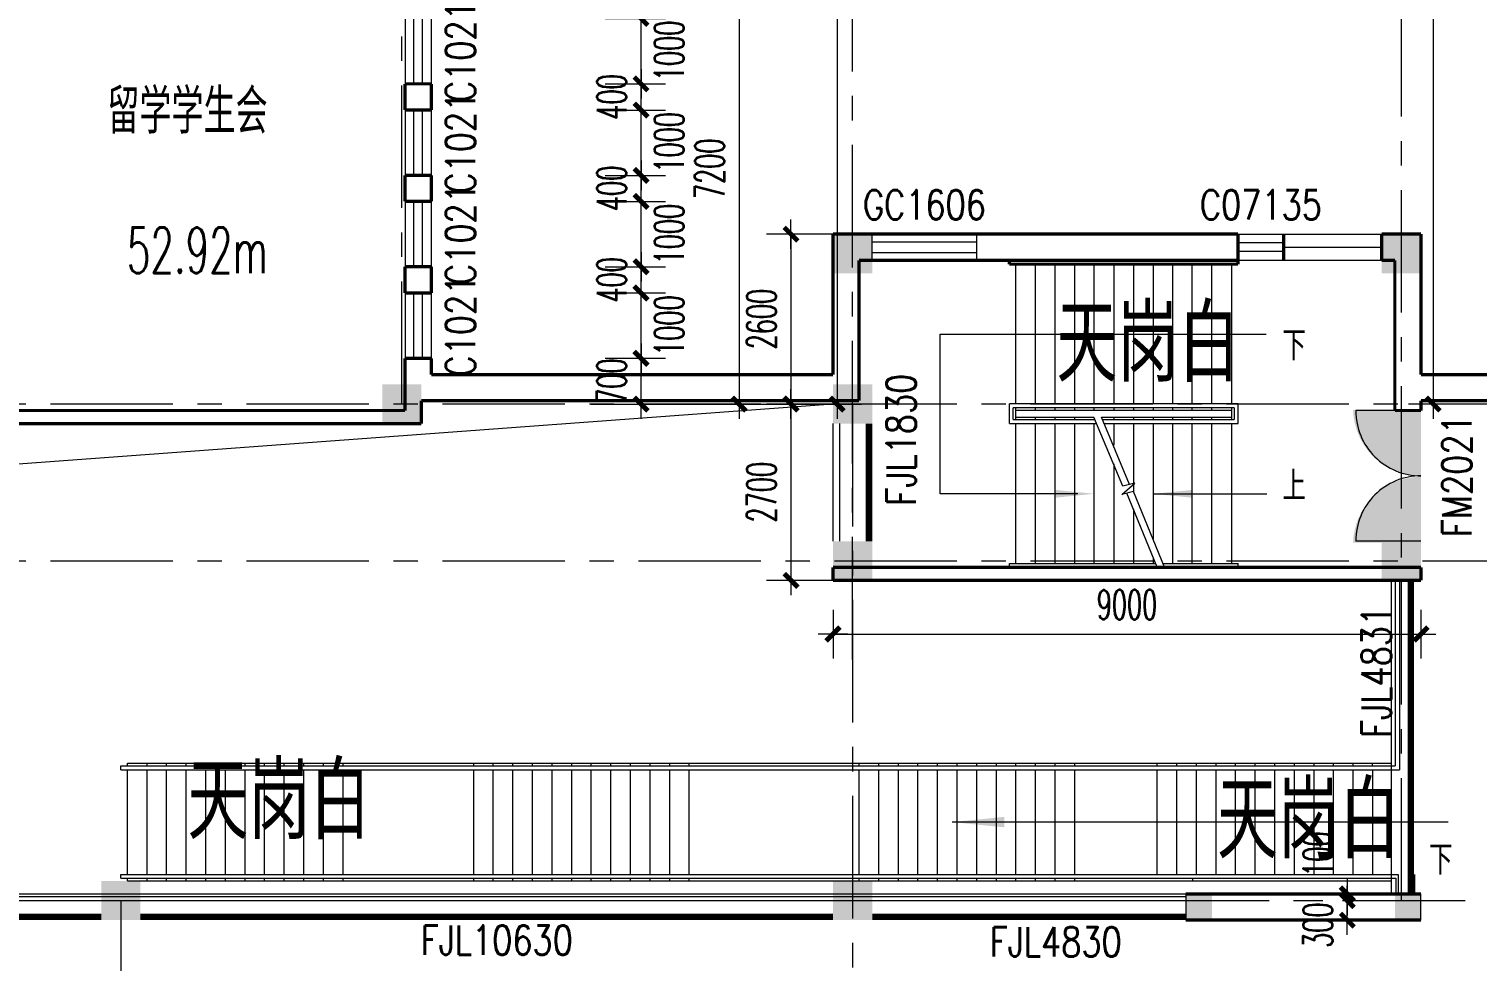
# Model space of a CAD drawing. Extents: x 1575758 to 1999219, y -897052 to -636879.
# Drawn here: x 1763468 to 1785633, y -696443 to -682176 of the extents above; entities that cross this region are included whole.
import ezdxf
from ezdxf.enums import TextEntityAlignment as Align

# ---------------------------------------------------------------- set-up
doc = ezdxf.new("R2010")
doc.units = 0
doc.header["$LTSCALE"] = 1500
doc.header["$MEASUREMENT"] = 0
doc.linetypes.add('CENTER', pattern=[2, 1.25, -0.25, 0.25, -0.25])
doc.linetypes.add('DASH', pattern=[0.35, 0.25, -0.1])
doc.layers.get('0').update_dxf_attribs({"linetype": 'CONTINUOUS', "lineweight": 5})
doc.layers.get('DEFPOINTS').update_dxf_attribs({"linetype": 'CONTINUOUS', "lineweight": 5})
for name, color, linetype, lineweight in [('AXIS', 7, 'CONTINUOUS', 5), ('COLUMN', 7, 'CONTINUOUS', 5), ('DOTE', 7, 'CENTER', 5), ('OTHER', 7, 'CONTINUOUS', 5), ('P-S-TEXT', 7, 'CONTINUOUS', 5), ('PUB_DIM', 7, 'CONTINUOUS', 5), ('STAIR', 7, 'CONTINUOUS', 0), ('WALL', 7, 'CONTINUOUS', 5), ('WINDOW', 7, 'CONTINUOUS', 0), ('WINDOW_TEXT', 7, 'CONTINUOUS', 5), ('我的', 7, 'CONTINUOUS', 5), ('防火卷帘', 7, 'CONTINUOUS', 5), ('防火卷帘名称', 7, 'CONTINUOUS', 5)]:
    doc.layers.add(name, color=color, linetype=linetype, lineweight=lineweight)
doc.layers.add('防火门', color=10, linetype='CONTINUOUS')
doc.styles.add('_SIMPLEX', font='SIMPLEX.shx', dxfattribs={"width": 0.6})
doc.styles.add('DIM_FONT', font='romans.shx', dxfattribs={"width": 0.6})
doc.styles.add('H1', font='romans.shx', dxfattribs={"width": 1.2, "bigfont": 'hztxt.shx'})
doc.styles.add('SIMPLEX', font='SIMPLEX.SHX', dxfattribs={"width": 0.6})
doc.dimstyles.new('NORMAL', dxfattribs={"dimscale": 1.5, "dimtxt": 300, "dimasz": 1, "dimexe": 250, "dimexo": 300, "dimgap": 150, "dimtad": 1, "dimdec": 0, "dimdsep": 46, "dimtxsty": 'DIM_FONT', "dimblk1": '_DIMX', "dimblk2": '_DIMX', "dimsah": 1, "dimcen": 2.5, "dimdle": 0.3, "dimclrd": 256, "dimclre": 256, "dimclrt": 256, "dimadec": 0, "dimazin": 0, "dimtfac": 1, "dimtdec": 0, "dimtix": 1, "dimtmove": 2, "dimatfit": 3, "dimldrblk": '_DIMX', "dimfxl": 1, "dimtvp": 1, "dimtolj": 1, "dimtzin": 0, "dimlwd": -1, "dimlwe": -1, "dimarcsym": 0})

# ---------------------------------------------------------------- blocks, each defined once
blk = doc.blocks.new('_DIMX')
blk.add_line((-150, 0), (150, 0))
at = {"const_width": 50}
blk.add_lwpolyline([(-70, -70), (70, 70)], dxfattribs=at)
blk = doc.blocks.new('*D405')
at = {"layer": 'AXIS'}
for p, q in [((1776022, -685317), (1774757, -685317)), ((1775132, -685318), (1775132, -687915)), ((1776015, -687917), (1774757, -687917))]:
    blk.add_line(p, q, dxfattribs=at)
at = {"layer": 'DEFPOINTS', "color": 0, "lineweight": 5}
for p in [(1776472, -685317), (1775132, -687917), (1776465, -687917)]:
    blk.add_point(p, dxfattribs=at)
at = {"layer": 'AXIS', "xscale": 1.5, "yscale": 1.5, "zscale": 1.5}
for p, rotation in [((1775132, -685317), 90), ((1775132, -687917), 270)]:
    blk.add_blockref('_DIMX', p, dxfattribs=dict(at, rotation=rotation))
at = {"layer": 'AXIS', "insert": (1774682, -686617), "char_height": 450, "attachment_point": 5, "rotation": 90, "style": 'DIM_FONT'}
blk.add_mtext('\\A1;2600', dxfattribs=at)
blk = doc.blocks.new('_FZH')
blk.add_solid([(0.5, -0.5), (-0.5, -0.5), (0.5, 0.5), (-0.5, 0.5)])
blk = doc.blocks.new('_ARROW')
blk.add_solid([(0, 0), (-1, 0.1), (-1, -0.1)])
blk = doc.blocks.new('_WBLK')
for p, q in [((-0.5, 0.5), (0.5, 0.5)), ((0.5, 0.167), (-0.5, 0.167)), ((0.5, -0.167), (-0.5, -0.167)), ((-0.5, -0.5), (0.5, -0.5))]:
    blk.add_line(p, q)
at = {"layer": 'WINDOW_TEXT', "style": 'SIMPLEX', "flags": 9}
blk.add_attdef('A', text='', height=1, dxfattribs=at).set_placement((0, 1.5), align=Align.MIDDLE)
blk = doc.blocks.new('*D548')
at = {"layer": 'AXIS'}
for p, q in [((1776015, -687917), (1774757, -687917)), ((1775132, -687918), (1775132, -690615)), ((1776022, -690617), (1774757, -690617))]:
    blk.add_line(p, q, dxfattribs=at)
at = {"layer": 'DEFPOINTS', "color": 0, "lineweight": 5}
for p in [(1776465, -687917), (1775132, -690617), (1776472, -690617)]:
    blk.add_point(p, dxfattribs=at)
at = {"layer": 'AXIS', "xscale": 1.5, "yscale": 1.5, "zscale": 1.5}
for p, rotation in [((1775132, -687917), 90), ((1775132, -690617), 270)]:
    blk.add_blockref('_DIMX', p, dxfattribs=dict(at, rotation=rotation))
at = {"layer": 'AXIS', "insert": (1774682, -689267), "char_height": 450, "attachment_point": 5, "rotation": 90, "style": 'DIM_FONT'}
blk.add_mtext('\\A1;2700', dxfattribs=at)
blk = doc.blocks.new('_GCBLK')
at = {"linetype": 'DASH'}
for p, q in [((-0.5, -0.5), (-0.5, 0.5)), ((0.5, -0.5), (0.5, 0.5)), ((-0.5, 0.2), (0.5, 0.2)), ((-0.5, -0.2), (0.5, -0.2))]:
    blk.add_line(p, q, dxfattribs=at)
at = {"layer": 'WINDOW_TEXT', "style": 'SIMPLEX', "flags": 9}
blk.add_attdef('A', text='', height=1, dxfattribs=at).set_placement((0, 1.5), align=Align.MIDDLE)
blk = doc.blocks.new('*D1006')
at = {"layer": 'AXIS'}
for p, q in [((1772067, -680717), (1774712, -680717)), ((1774337, -680718), (1774337, -687915)), ((1772067, -687917), (1774712, -687917))]:
    blk.add_line(p, q, dxfattribs=at)
at = {"layer": 'DEFPOINTS', "color": 0, "lineweight": 5}
for p in [(1771617, -680717), (1771617, -687917), (1774337, -687917)]:
    blk.add_point(p, dxfattribs=at)
at = {"layer": 'AXIS', "xscale": 1.5, "yscale": 1.5, "zscale": 1.5}
for p, rotation in [((1774337, -680717), 90), ((1774337, -687917), 270)]:
    blk.add_blockref('_DIMX', p, dxfattribs=dict(at, rotation=rotation))
at = {"layer": 'AXIS', "insert": (1773887, -684317), "char_height": 450, "attachment_point": 5, "rotation": 90, "style": 'DIM_FONT'}
blk.add_mtext('\\A1;7200', dxfattribs=at)
blk = doc.blocks.new('*D1007')
at = {"layer": 'AXIS'}
for p, q in [((1772379, -652667), (1776212, -652667)), ((1775837, -652668), (1775837, -687915)), ((1772379, -687917), (1776212, -687917))]:
    blk.add_line(p, q, dxfattribs=at)
at = {"layer": 'DEFPOINTS', "color": 0, "lineweight": 5}
for p in [(1771929, -652667), (1771929, -687917), (1775837, -687917)]:
    blk.add_point(p, dxfattribs=at)
at = {"layer": 'AXIS', "xscale": 1.5, "yscale": 1.5, "zscale": 1.5}
for p, rotation in [((1775837, -652667), 90), ((1775837, -687917), 270)]:
    blk.add_blockref('_DIMX', p, dxfattribs=dict(at, rotation=rotation))
at = {"layer": 'AXIS', "insert": (1775387, -670292), "char_height": 450, "attachment_point": 5, "rotation": 90, "style": 'DIM_FONT'}
blk.add_mtext('\\A1;35250', dxfattribs=at)
blk = doc.blocks.new('*D1012')
at = {"layer": 'AXIS'}
for p, q in [((1788419, -652667), (1784586, -652667)), ((1784961, -652668), (1784961, -687915)), ((1788419, -687917), (1784586, -687917))]:
    blk.add_line(p, q, dxfattribs=at)
at = {"layer": 'DEFPOINTS', "color": 0, "lineweight": 5}
for p in [(1788869, -652667), (1784961, -687917), (1788869, -687917)]:
    blk.add_point(p, dxfattribs=at)
at = {"layer": 'AXIS', "xscale": 1.5, "yscale": 1.5, "zscale": 1.5}
for p, rotation in [((1784961, -652667), 90), ((1784961, -687917), 270)]:
    blk.add_blockref('_DIMX', p, dxfattribs=dict(at, rotation=rotation))
at = {"layer": 'AXIS', "insert": (1784511, -670292), "char_height": 450, "attachment_point": 5, "rotation": 90, "style": 'DIM_FONT'}
blk.add_mtext('\\A1;35250', dxfattribs=at)
blk = doc.blocks.new('*D1021')
at = {"layer": 'DEFPOINTS', "color": 0, "lineweight": 5}
for p in [(1771837, -685817), (1772837, -685817), (1771837, -686217)]:
    blk.add_point(p, dxfattribs=at)
at = {"layer": 'PUB_DIM'}
for p, q in [((1772287, -685817), (1773212, -685817)), ((1772837, -685815), (1772837, -685814)), ((1772837, -686217), (1772837, -685817)), ((1772287, -686217), (1773212, -686217)), ((1772837, -686218), (1772837, -686220))]:
    blk.add_line(p, q, dxfattribs=at)
at = {"layer": 'PUB_DIM', "xscale": 1.5, "yscale": 1.5, "zscale": 1.5}
for p, rotation in [((1772837, -685817), 270), ((1772837, -686217), 90)]:
    blk.add_blockref('_DIMX', p, dxfattribs=dict(at, rotation=rotation))
at = {"layer": 'PUB_DIM', "insert": (1772387, -686017), "char_height": 450, "attachment_point": 5, "rotation": 90, "style": 'DIM_FONT'}
blk.add_mtext('\\A1;400', dxfattribs=at)
blk = doc.blocks.new('*D1022')
at = {"layer": 'DEFPOINTS', "color": 0, "lineweight": 5}
for p in [(1771837, -684817), (1772837, -684817), (1771837, -685817)]:
    blk.add_point(p, dxfattribs=at)
at = {"layer": 'PUB_DIM'}
for p, q in [((1772287, -684817), (1773212, -684817)), ((1772837, -685815), (1772837, -684818)), ((1772287, -685817), (1773212, -685817))]:
    blk.add_line(p, q, dxfattribs=at)
at = {"layer": 'PUB_DIM', "xscale": 1.5, "yscale": 1.5, "zscale": 1.5}
for p, rotation in [((1772837, -684817), 90), ((1772837, -685817), 270)]:
    blk.add_blockref('_DIMX', p, dxfattribs=dict(at, rotation=rotation))
at = {"layer": 'PUB_DIM', "insert": (1773269, -685317), "char_height": 450, "attachment_point": 5, "rotation": 90, "style": 'DIM_FONT'}
blk.add_mtext('\\A1;1000', dxfattribs=at)
blk = doc.blocks.new('*D1023')
at = {"layer": 'DEFPOINTS', "color": 0, "lineweight": 5}
for p in [(1771837, -684417), (1772837, -684417), (1771837, -684817)]:
    blk.add_point(p, dxfattribs=at)
at = {"layer": 'PUB_DIM'}
for p, q in [((1772287, -684417), (1773212, -684417)), ((1772837, -684415), (1772837, -684414)), ((1772837, -684817), (1772837, -684417)), ((1772287, -684817), (1773212, -684817)), ((1772837, -684818), (1772837, -684820))]:
    blk.add_line(p, q, dxfattribs=at)
at = {"layer": 'PUB_DIM', "xscale": 1.5, "yscale": 1.5, "zscale": 1.5}
for p, rotation in [((1772837, -684417), 270), ((1772837, -684817), 90)]:
    blk.add_blockref('_DIMX', p, dxfattribs=dict(at, rotation=rotation))
at = {"layer": 'PUB_DIM', "insert": (1772387, -684617), "char_height": 450, "attachment_point": 5, "rotation": 90, "style": 'DIM_FONT'}
blk.add_mtext('\\A1;400', dxfattribs=at)
blk = doc.blocks.new('*D1024')
at = {"layer": 'DEFPOINTS', "color": 0, "lineweight": 5}
for p in [(1771837, -683017), (1772837, -683017), (1771837, -683417)]:
    blk.add_point(p, dxfattribs=at)
at = {"layer": 'PUB_DIM'}
for p, q in [((1772287, -683017), (1773212, -683017)), ((1772837, -683015), (1772837, -683014)), ((1772837, -683417), (1772837, -683017)), ((1772287, -683417), (1773212, -683417)), ((1772837, -683418), (1772837, -683420))]:
    blk.add_line(p, q, dxfattribs=at)
at = {"layer": 'PUB_DIM', "xscale": 1.5, "yscale": 1.5, "zscale": 1.5}
for p, rotation in [((1772837, -683017), 270), ((1772837, -683417), 90)]:
    blk.add_blockref('_DIMX', p, dxfattribs=dict(at, rotation=rotation))
at = {"layer": 'PUB_DIM', "insert": (1772387, -683217), "char_height": 450, "attachment_point": 5, "rotation": 90, "style": 'DIM_FONT'}
blk.add_mtext('\\A1;400', dxfattribs=at)
blk = doc.blocks.new('*D1025')
at = {"layer": 'DEFPOINTS', "color": 0, "lineweight": 5}
for p in [(1771837, -687217), (1772837, -687217), (1771837, -687917)]:
    blk.add_point(p, dxfattribs=at)
at = {"layer": 'PUB_DIM'}
for p, q in [((1772287, -687217), (1773212, -687217)), ((1772837, -687215), (1772837, -687214)), ((1772837, -687917), (1772837, -687217)), ((1772287, -687917), (1773212, -687917)), ((1772837, -687918), (1772837, -687920))]:
    blk.add_line(p, q, dxfattribs=at)
at = {"layer": 'PUB_DIM', "xscale": 1.5, "yscale": 1.5, "zscale": 1.5}
for p, rotation in [((1772837, -687217), 270), ((1772837, -687917), 90)]:
    blk.add_blockref('_DIMX', p, dxfattribs=dict(at, rotation=rotation))
at = {"layer": 'PUB_DIM', "insert": (1772387, -687567), "char_height": 450, "attachment_point": 5, "rotation": 90, "style": 'DIM_FONT'}
blk.add_mtext('\\A1;700', dxfattribs=at)
blk = doc.blocks.new('*D1026')
at = {"layer": 'DEFPOINTS', "color": 0, "lineweight": 5}
for p in [(1771837, -680717), (1772837, -680717), (1771837, -682017)]:
    blk.add_point(p, dxfattribs=at)
at = {"layer": 'PUB_DIM'}
for p, q in [((1772287, -680717), (1773212, -680717)), ((1772837, -680715), (1772837, -680714)), ((1772837, -682017), (1772837, -680717)), ((1772287, -682017), (1773212, -682017)), ((1772837, -682018), (1772837, -682020))]:
    blk.add_line(p, q, dxfattribs=at)
at = {"layer": 'PUB_DIM', "xscale": 1.5, "yscale": 1.5, "zscale": 1.5}
for p, rotation in [((1772837, -680717), 270), ((1772837, -682017), 90)]:
    blk.add_blockref('_DIMX', p, dxfattribs=dict(at, rotation=rotation))
at = {"layer": 'PUB_DIM', "insert": (1772387, -681367), "char_height": 450, "attachment_point": 5, "rotation": 90, "style": 'DIM_FONT'}
blk.add_mtext('\\A1;1300', dxfattribs=at)
blk = doc.blocks.new('*D1657')
at = {"layer": 'AXIS'}
for p, q in [((1775775, -691067), (1775775, -691813)), ((1784775, -691067), (1784775, -691813)), ((1775776, -691438), (1784773, -691438))]:
    blk.add_line(p, q, dxfattribs=at)
at = {"layer": 'DEFPOINTS', "color": 0, "lineweight": 5}
for p in [(1775775, -690617), (1784775, -690617), (1784775, -691438)]:
    blk.add_point(p, dxfattribs=at)
at = {"layer": 'AXIS', "xscale": 1.5, "yscale": 1.5, "zscale": 1.5, "rotation": 180}
blk.add_blockref('_DIMX', (1775775, -691438), dxfattribs=at)
at = {"layer": 'AXIS', "xscale": 1.5, "yscale": 1.5, "zscale": 1.5}
blk.add_blockref('_DIMX', (1784775, -691438), dxfattribs=at)
at = {"layer": 'AXIS', "insert": (1780275, -690988), "char_height": 450, "attachment_point": 5, "style": 'DIM_FONT'}
blk.add_mtext('\\A1;9000', dxfattribs=at)
blk = doc.blocks.new('*D1671')
at = {"layer": 'DEFPOINTS', "color": 0, "lineweight": 5}
for p in [(1771837, -683417), (1772837, -683417), (1771837, -684417)]:
    blk.add_point(p, dxfattribs=at)
at = {"layer": 'PUB_DIM'}
for p, q in [((1772287, -683417), (1773212, -683417)), ((1772837, -684415), (1772837, -683418)), ((1772287, -684417), (1773212, -684417))]:
    blk.add_line(p, q, dxfattribs=at)
at = {"layer": 'PUB_DIM', "xscale": 1.5, "yscale": 1.5, "zscale": 1.5}
for p, rotation in [((1772837, -683417), 90), ((1772837, -684417), 270)]:
    blk.add_blockref('_DIMX', p, dxfattribs=dict(at, rotation=rotation))
at = {"layer": 'PUB_DIM', "insert": (1773269, -683912), "char_height": 450, "attachment_point": 5, "rotation": 90, "style": 'DIM_FONT'}
blk.add_mtext('\\A1;1000', dxfattribs=at)
blk = doc.blocks.new('*D1672')
at = {"layer": 'DEFPOINTS', "color": 0, "lineweight": 5}
for p in [(1771837, -686217), (1772837, -686217), (1771837, -687217)]:
    blk.add_point(p, dxfattribs=at)
at = {"layer": 'PUB_DIM'}
for p, q in [((1772287, -686217), (1773212, -686217)), ((1772837, -687215), (1772837, -686218)), ((1772287, -687217), (1773212, -687217))]:
    blk.add_line(p, q, dxfattribs=at)
at = {"layer": 'PUB_DIM', "xscale": 1.5, "yscale": 1.5, "zscale": 1.5}
for p, rotation in [((1772837, -686217), 90), ((1772837, -687217), 270)]:
    blk.add_blockref('_DIMX', p, dxfattribs=dict(at, rotation=rotation))
at = {"layer": 'PUB_DIM', "insert": (1773269, -686717), "char_height": 450, "attachment_point": 5, "rotation": 90, "style": 'DIM_FONT'}
blk.add_mtext('\\A1;1000', dxfattribs=at)
blk = doc.blocks.new('*D1673')
at = {"layer": 'DEFPOINTS', "color": 0, "lineweight": 5}
for p in [(1771837, -682017), (1772837, -682017), (1771837, -683017)]:
    blk.add_point(p, dxfattribs=at)
at = {"layer": 'PUB_DIM'}
for p, q in [((1772287, -682017), (1773212, -682017)), ((1772837, -683015), (1772837, -682018)), ((1772287, -683017), (1773212, -683017))]:
    blk.add_line(p, q, dxfattribs=at)
at = {"layer": 'PUB_DIM', "xscale": 1.5, "yscale": 1.5, "zscale": 1.5}
for p, rotation in [((1772837, -682017), 90), ((1772837, -683017), 270)]:
    blk.add_blockref('_DIMX', p, dxfattribs=dict(at, rotation=rotation))
at = {"layer": 'PUB_DIM', "insert": (1773269, -682512), "char_height": 450, "attachment_point": 5, "rotation": 90, "style": 'DIM_FONT'}
blk.add_mtext('\\A1;1000', dxfattribs=at)
blk = doc.blocks.new('M_A3PTU')
for p, q in [((-0.5, 0), (-0.499, -0.498)), ((0.5, 0), (0.499, -0.498))]:
    blk.add_line(p, q)
for centre, start, end in [((-0.498, -0.001), 269.885, 0.0763), ((0.498, -0.001), 179.9237, 270.115)]:
    blk.add_arc(centre, 0.498, start, end)
blk = doc.blocks.new('*D2209')
at = {"layer": 'DEFPOINTS', "color": 0, "lineweight": 5}
for p in [(1783647, -695517), (1783647, -695517), (1783647, -695817)]:
    blk.add_point(p, dxfattribs=at)
at = {"layer": 'PUB_DIM'}
for p, q in [((1783197, -695517), (1783272, -695517)), ((1783647, -695515), (1783647, -695514)), ((1783647, -695817), (1783647, -695517)), ((1783197, -695817), (1783272, -695817)), ((1783647, -695818), (1783647, -695820))]:
    blk.add_line(p, q, dxfattribs=at)
at = {"layer": 'PUB_DIM', "xscale": 1.5, "yscale": 1.5, "zscale": 1.5}
for p, rotation in [((1783647, -695517), 270), ((1783647, -695817), 90)]:
    blk.add_blockref('_DIMX', p, dxfattribs=dict(at, rotation=rotation))
at = {"layer": 'PUB_DIM', "insert": (1783197, -695894), "char_height": 450, "attachment_point": 5, "rotation": 90, "style": 'DIM_FONT'}
blk.add_mtext('\\A1;300', dxfattribs=at)
blk = doc.blocks.new('*D2210')
at = {"layer": 'DEFPOINTS', "color": 0, "lineweight": 5}
for p in [(1783647, -695417), (1783647, -695417), (1783647, -695517)]:
    blk.add_point(p, dxfattribs=at)
at = {"layer": 'PUB_DIM'}
for p, q in [((1783197, -695417), (1783272, -695417)), ((1783197, -695517), (1783272, -695517)), ((1783647, -695415), (1783647, -695414)), ((1783647, -695517), (1783647, -695417)), ((1783647, -695518), (1783647, -695520))]:
    blk.add_line(p, q, dxfattribs=at)
at = {"layer": 'PUB_DIM', "xscale": 1.5, "yscale": 1.5, "zscale": 1.5}
for p, rotation in [((1783647, -695417), 270), ((1783647, -695517), 90)]:
    blk.add_blockref('_DIMX', p, dxfattribs=dict(at, rotation=rotation))
at = {"layer": 'PUB_DIM', "insert": (1783197, -694807), "char_height": 450, "attachment_point": 5, "rotation": 90, "style": 'DIM_FONT'}
blk.add_mtext('\\A1;100', dxfattribs=at)

msp = doc.modelspace()

# ---------------------------------------------------------------- hatches: boundary and pattern name
at = {"layer": '防火门'}
for points in [[(1784774.9, -688009.1), (1783735.3, -688009.1, 0.4059403), (1784774.9, -689019.6)], [(1784774.9, -690041.1), (1783735.3, -690041.1, -0.4059403), (1784774.9, -689030.6)]]:
    msp.add_hatch(color=256, dxfattribs=at).paths.add_polyline_path(points)

# ---------------------------------------------------------------- linework, layer by layer
at = {"layer": 'DOTE'}
for p, q in [((1776074.9, -691825.9), (1776074.9, -647310)), ((1784475, -695516.6), (1784475, -647310)), ((1769174.9, -687916.6), (1769174.9, -648933.1)), ((1739795.7, -687916.6), (1828858.2, -687916.6)), ((1776074.9, -687916.6), (1776074.9, -717136.8)), ((1739795.7, -690316.6), (1830056.9, -690316.6)), ((1744574.9, -695516.6), (1823233.5, -695516.6)), ((1764874.9, -695516.6), (1764874.9, -717136.8))]:
    msp.add_line(p, q, dxfattribs=at)
at = {"layer": 'OTHER'}
msp.add_lwpolyline([(1756474.9, -695416.6), (1757415.7, -689267.2), (1775774.9, -687916.6)], dxfattribs=at)
at = {"layer": 'PUB_DIM'}
for points in [[(1779524.9, -689291.6), (1777414.7, -689291.6), (1777414.7, -686846.6), (1782403.3, -686846.6)], [(1780674.9, -689291.6), (1782416.5, -689291.6)], [(1785189.4, -694316.6), (1777597.9, -694316.6)]]:
    msp.add_lwpolyline(points, dxfattribs=at)
at = {"layer": 'STAIR'}
for p, q in [((1778574.9, -687916.6), (1778574.9, -685776.6)), ((1778874.9, -687916.6), (1778874.9, -685776.6)), ((1779174.9, -687916.6), (1779174.9, -685776.6)), ((1779474.9, -687916.6), (1779474.9, -685776.6)), ((1779774.9, -687916.6), (1779774.9, -685776.6)), ((1780074.9, -685776.6), (1780074.9, -687916.6)), ((1780374.9, -685776.6), (1780374.9, -687916.6)), ((1780674.9, -685776.6), (1780674.9, -687916.6)), ((1780974.9, -687916.6), (1780974.9, -685776.6)), ((1781274.9, -687916.6), (1781274.9, -685776.6)), ((1781574.9, -687916.6), (1781574.9, -685776.6)), ((1781874.9, -685776.6), (1781874.9, -687916.6)), ((1781974.9, -687916.6), (1778474.9, -687916.6)), ((1778474.9, -688216.6), (1778474.9, -687916.6)), ((1781914.9, -687976.6), (1778534.9, -687976.6)), ((1778534.9, -688156.6), (1778534.9, -687976.6)), ((1778574.9, -688156.6), (1778574.9, -687976.6)), ((1778874.9, -688016.6), (1778874.9, -687976.6)), ((1779174.9, -688016.6), (1779174.9, -687976.6)), ((1779474.9, -688016.6), (1779474.9, -687976.6)), ((1779774.9, -688016.6), (1779774.9, -687976.6)), ((1780074.9, -687976.6), (1780074.9, -688016.6)), ((1780374.9, -687976.6), (1780374.9, -688016.6)), ((1780674.9, -687976.6), (1780674.9, -688016.6)), ((1780974.9, -688016.6), (1780974.9, -687976.6)), ((1781274.9, -688016.6), (1781274.9, -687976.6)), ((1781574.9, -688016.6), (1781574.9, -687976.6)), ((1781874.9, -687976.6), (1781874.9, -688156.6)), ((1781914.9, -687976.6), (1781914.9, -688156.6)), ((1781974.9, -688216.6), (1781974.9, -687916.6)), ((1775774.9, -688216.6), (1775774.9, -690016.6)), ((1775874.9, -688216.6), (1775874.9, -690016.6)), ((1778474.9, -688216.6), (1779807.6, -688216.6)), ((1778534.9, -688156.6), (1779783.4, -688156.6)), ((1781874.9, -688016.6), (1778574.9, -688016.6)), ((1778574.9, -688116.6), (1779767.4, -688116.6)), ((1778574.9, -690356.6), (1778574.9, -688216.6)), ((1778874.9, -688156.6), (1778874.9, -688116.6)), ((1778874.9, -690356.6), (1778874.9, -688216.6)), ((1779174.9, -688156.6), (1779174.9, -688116.6)), ((1779174.9, -690356.6), (1779174.9, -688216.6)), ((1779474.9, -688156.6), (1779474.9, -688116.6)), ((1779474.9, -690356.6), (1779474.9, -688216.6)), ((1780213.8, -689176.6), (1779767.4, -688116.6)), ((1779774.9, -690356.6), (1779774.9, -688216.6)), ((1780314.2, -689150.7), (1779882.6, -688116.6)), ((1779882.6, -688116.6), (1781874.9, -688116.6)), ((1779898.6, -688156.6), (1781914.9, -688156.6)), ((1779922.5, -688216.6), (1781974.9, -688216.6)), ((1780074.9, -688116.6), (1780074.9, -688156.6)), ((1780074.9, -688216.6), (1780074.9, -688549.6)), ((1780374.9, -688116.6), (1780374.9, -688156.6)), ((1780374.9, -688216.6), (1780374.9, -689256.7)), ((1780674.9, -688116.6), (1780674.9, -688156.6)), ((1780674.9, -688216.6), (1780674.9, -689988.3)), ((1780974.9, -688156.6), (1780974.9, -688116.6)), ((1780974.9, -690356.6), (1780974.9, -688216.6)), ((1781274.9, -688156.6), (1781274.9, -688116.6)), ((1781274.9, -690356.6), (1781274.9, -688216.6)), ((1781574.9, -688156.6), (1781574.9, -688116.6)), ((1781574.9, -690356.6), (1781574.9, -688216.6)), ((1781874.9, -688216.6), (1781874.9, -690356.6)), ((1780074.9, -688831.5), (1780074.9, -690356.6)), ((1780194.5, -689303.2), (1780394.6, -689129.9)), ((1780375.4, -689256.5), (1780194.5, -689303.2)), ((1780394.6, -689129.9), (1780213.8, -689176.6)), ((1780735, -690416.6), (1780274.9, -689282.5)), ((1780850.3, -690416.6), (1780375.4, -689256.5)), ((1780374.9, -689529.1), (1780374.9, -690356.6)), ((1778474.9, -690356.6), (1780710.7, -690356.6)), ((1778474.9, -690416.6), (1778474.9, -690356.6)), ((1778514.9, -690416.6), (1781934.9, -690416.6)), ((1780674.9, -690268.6), (1780674.9, -690356.6)), ((1780825.7, -690356.6), (1781974.9, -690356.6)), ((1781974.9, -690416.6), (1781974.9, -690356.6)), ((1784325, -695416.6), (1784325, -690616.6)), ((1784382.2, -690616.6), (1784382.2, -693456.6)), ((1784444.2, -690616.6), (1784444.2, -693516.6)), ((1764875.1, -693516.6), (1764875.1, -693456.6)), ((1764875.1, -693456.6), (1784382.2, -693456.6)), ((1764875.1, -693516.6), (1784444.2, -693516.6)), ((1764975.1, -693456.6), (1764975.1, -693416.6)), ((1764975.1, -693416.6), (1784325, -693416.6)), ((1764975.1, -695116.6), (1764975.1, -693516.6)), ((1765275.1, -693456.6), (1765275.1, -693416.6)), ((1765275.1, -695116.6), (1765275.1, -693516.6)), ((1765575.1, -693456.6), (1765575.1, -693416.6)), ((1765575.1, -695116.6), (1765575.1, -693516.6)), ((1765875.1, -693456.6), (1765875.1, -693416.6)), ((1765875.1, -695116.6), (1765875.1, -693516.6)), ((1766175.1, -693456.6), (1766175.1, -693416.6)), ((1766175.1, -695116.6), (1766175.1, -693516.6)), ((1766475.1, -693456.6), (1766475.1, -693416.6)), ((1766475.1, -695116.6), (1766475.1, -693516.6)), ((1766775.1, -693456.6), (1766775.1, -693416.6)), ((1766775.1, -695116.6), (1766775.1, -693516.6)), ((1767075.1, -693456.6), (1767075.1, -693416.6)), ((1767075.1, -695116.6), (1767075.1, -693516.6)), ((1767375.1, -693456.6), (1767375.1, -693416.6)), ((1767375.1, -695116.6), (1767375.1, -693516.6)), ((1767675.1, -693456.6), (1767675.1, -693416.6)), ((1767675.1, -695116.6), (1767675.1, -693516.6)), ((1767975.1, -693456.6), (1767975.1, -693416.6)), ((1767975.1, -695116.6), (1767975.1, -693516.6)), ((1768275.1, -693456.6), (1768275.1, -693416.6)), ((1768275.1, -695116.6), (1768275.1, -693516.6)), ((1770275.1, -693456.6), (1770275.1, -693416.6)), ((1770275.1, -695116.6), (1770275.1, -693516.6)), ((1770575.1, -693456.6), (1770575.1, -693416.6)), ((1770575.1, -695116.6), (1770575.1, -693516.6)), ((1770875.1, -693456.6), (1770875.1, -693416.6)), ((1770875.1, -695116.6), (1770875.1, -693516.6)), ((1771175.1, -693456.6), (1771175.1, -693416.6)), ((1771175.1, -695116.6), (1771175.1, -693516.6)), ((1771475.1, -693456.6), (1771475.1, -693416.6)), ((1771475.1, -695116.6), (1771475.1, -693516.6)), ((1771775.1, -693456.6), (1771775.1, -693416.6)), ((1771775.1, -695116.6), (1771775.1, -693516.6)), ((1772075.1, -693456.6), (1772075.1, -693416.6)), ((1772075.1, -695116.6), (1772075.1, -693516.6)), ((1772375.1, -693456.6), (1772375.1, -693416.6)), ((1772375.1, -695116.6), (1772375.1, -693516.6)), ((1772675.1, -693456.6), (1772675.1, -693416.6)), ((1772675.1, -695116.6), (1772675.1, -693516.6)), ((1772975.1, -693456.6), (1772975.1, -693416.6)), ((1772975.1, -695116.6), (1772975.1, -693516.6)), ((1773275.1, -693456.6), (1773275.1, -693416.6)), ((1773275.1, -695116.6), (1773275.1, -693516.6)), ((1773575.1, -693456.6), (1773575.1, -693416.6)), ((1773575.1, -695116.6), (1773575.1, -693516.6)), ((1776175.1, -693456.6), (1776175.1, -693416.6)), ((1776175.1, -695116.6), (1776175.1, -693516.6)), ((1776475.1, -693456.6), (1776475.1, -693416.6)), ((1776475.1, -695116.6), (1776475.1, -693516.6)), ((1776775.1, -693456.6), (1776775.1, -693416.6)), ((1776775.1, -695116.6), (1776775.1, -693516.6)), ((1777075.1, -693456.6), (1777075.1, -693416.6)), ((1777075.1, -695116.6), (1777075.1, -693516.6)), ((1777375.1, -693456.6), (1777375.1, -693416.6)), ((1777375.1, -695116.6), (1777375.1, -693516.6)), ((1777675.1, -693456.6), (1777675.1, -693416.6)), ((1777675.1, -695116.6), (1777675.1, -693516.6)), ((1777975.1, -693456.6), (1777975.1, -693416.6)), ((1777975.1, -695116.6), (1777975.1, -693516.6)), ((1778275.1, -693456.6), (1778275.1, -693416.6)), ((1778275.1, -695116.6), (1778275.1, -693516.6)), ((1778575.1, -693456.6), (1778575.1, -693416.6)), ((1778575.1, -695116.6), (1778575.1, -693516.6)), ((1778875.1, -693456.6), (1778875.1, -693416.6)), ((1778875.1, -695116.6), (1778875.1, -693516.6)), ((1779175.1, -693456.6), (1779175.1, -693416.6)), ((1779175.1, -695116.6), (1779175.1, -693516.6)), ((1779475.1, -693456.6), (1779475.1, -693416.6)), ((1779475.1, -695116.6), (1779475.1, -693516.6)), ((1780732.6, -693416.6), (1780732.6, -693456.6)), ((1780732.6, -693516.6), (1780732.6, -695116.6)), ((1781032.6, -693416.6), (1781032.6, -693456.6)), ((1781032.6, -693516.6), (1781032.6, -695116.6)), ((1781332.6, -693416.6), (1781332.6, -693456.6)), ((1781332.6, -693516.6), (1781332.6, -695116.6)), ((1781632.6, -693416.6), (1781632.6, -693456.6)), ((1781632.6, -693516.6), (1781632.6, -695116.6)), ((1781932.6, -693416.6), (1781932.6, -693456.6)), ((1781932.6, -693516.6), (1781932.6, -695116.6)), ((1782232.6, -693416.6), (1782232.6, -693456.6)), ((1782232.6, -693516.6), (1782232.6, -695116.6)), ((1782532.6, -693416.6), (1782532.6, -693456.6)), ((1782532.6, -693516.6), (1782532.6, -695116.6)), ((1782832.6, -693416.6), (1782832.6, -693456.6)), ((1782832.6, -693516.6), (1782832.6, -695116.6)), ((1783132.6, -693416.6), (1783132.6, -693456.6)), ((1783132.6, -693516.6), (1783132.6, -695116.6)), ((1783432.6, -693416.6), (1783432.6, -693456.6)), ((1783432.6, -693516.6), (1783432.6, -695116.6)), ((1783732.6, -693416.6), (1783732.6, -693456.6)), ((1783732.6, -693516.6), (1783732.6, -695116.6)), ((1784029, -693416.6), (1784029, -693456.6)), ((1784032.6, -693516.6), (1784032.6, -695116.6)), ((1764875.1, -695176.6), (1764875.1, -695116.6)), ((1764875.1, -695116.6), (1784427.9, -695116.6)), ((1764875.1, -695176.6), (1784387.9, -695176.6)), ((1764975.1, -695216.6), (1764975.1, -695176.6)), ((1764975.1, -695216.6), (1784325, -695216.6)), ((1765275.1, -695216.6), (1765275.1, -695176.6)), ((1765575.1, -695216.6), (1765575.1, -695176.6)), ((1765875.1, -695216.6), (1765875.1, -695176.6)), ((1766175.1, -695216.6), (1766175.1, -695176.6)), ((1766475.1, -695216.6), (1766475.1, -695176.6)), ((1766775.1, -695216.6), (1766775.1, -695176.6)), ((1767075.1, -695216.6), (1767075.1, -695176.6)), ((1767375.1, -695216.6), (1767375.1, -695176.6)), ((1767675.1, -695216.6), (1767675.1, -695176.6)), ((1767975.1, -695216.6), (1767975.1, -695176.6)), ((1768275.1, -695216.6), (1768275.1, -695176.6)), ((1770275.1, -695216.6), (1770275.1, -695176.6)), ((1770575.1, -695216.6), (1770575.1, -695176.6)), ((1770875.1, -695216.6), (1770875.1, -695176.6)), ((1771175.1, -695216.6), (1771175.1, -695176.6)), ((1771475.1, -695216.6), (1771475.1, -695176.6)), ((1771775.1, -695216.6), (1771775.1, -695176.6)), ((1772075.1, -695216.6), (1772075.1, -695176.6)), ((1772375.1, -695216.6), (1772375.1, -695176.6)), ((1772675.1, -695216.6), (1772675.1, -695176.6)), ((1772975.1, -695216.6), (1772975.1, -695176.6)), ((1773275.1, -695216.6), (1773275.1, -695176.6)), ((1773575.1, -695216.6), (1773575.1, -695176.6)), ((1776175.1, -695216.6), (1776175.1, -695176.6)), ((1776475.1, -695216.6), (1776475.1, -695176.6)), ((1776775.1, -695216.6), (1776775.1, -695176.6)), ((1777075.1, -695216.6), (1777075.1, -695176.6)), ((1777375.1, -695216.6), (1777375.1, -695176.6)), ((1777675.1, -695216.6), (1777675.1, -695176.6)), ((1777975.1, -695216.6), (1777975.1, -695176.6)), ((1778275.1, -695216.6), (1778275.1, -695176.6)), ((1778575.1, -695216.6), (1778575.1, -695176.6)), ((1778875.1, -695216.6), (1778875.1, -695176.6)), ((1779175.1, -695216.6), (1779175.1, -695176.6)), ((1779475.1, -695216.6), (1779475.1, -695176.6)), ((1781275.1, -695176.6), (1781275.1, -695216.6)), ((1784387.9, -695176.6), (1784387.9, -695416.6)), ((1784427.9, -695116.6), (1784427.9, -695416.6)), ((1784675.1, -695116.6), (1784675.1, -695416.6)), ((1756278.9, -695516.6), (1781174.7, -695516.6)), ((1756386.7, -695456.6), (1781174.7, -695456.6)), ((1756428.9, -695416.6), (1781174.7, -695416.6)), ((1784774.9, -695716.6), (1784775.1, -695716.6))]:
    msp.add_line(p, q, dxfattribs=at)
at = {"layer": 'STAIR', "const_width": 50}
for points in [[(1778474.9, -685776.6), (1778474.9, -685716.6)], [(1778474.9, -685776.6), (1781974.9, -685776.6)], [(1781914.9, -685716.6), (1778534.9, -685716.6)], [(1781974.9, -685776.6), (1781974.9, -685716.6)]]:
    msp.add_lwpolyline(points, dxfattribs=at)
at = {"layer": 'WALL'}
for p, q in [((1781174.7, -695416.6), (1781174.7, -695816.6)), ((1784774.9, -695816.6), (1784774.9, -695416.6))]:
    msp.add_line(p, q, dxfattribs=at)
at = {"layer": 'WALL', "const_width": 50}
for points in [[(1769624.9, -683016.6), (1769224.9, -683016.6)], [(1769224.9, -683416.6), (1769224.9, -683016.6)], [(1769624.9, -683416.6), (1769624.9, -683016.6)], [(1769624.9, -683416.6), (1769224.9, -683416.6)], [(1769624.9, -684416.6), (1769224.9, -684416.6)], [(1769224.9, -684816.6), (1769224.9, -684416.6)], [(1769624.9, -684816.6), (1769624.9, -684416.6)], [(1769624.9, -684816.6), (1769224.9, -684816.6)], [(1775774.9, -687466.6), (1775774.9, -685316.6)], [(1775774.9, -685316.6), (1781974.9, -685316.6)], [(1781974.9, -685716.6), (1781974.9, -685316.6)], [(1784174.9, -685316.6), (1784774.9, -685316.6)], [(1784174.9, -685716.6), (1784174.9, -685316.6)], [(1784775, -687466.6), (1784775, -685316.6)], [(1776174.9, -687866.6), (1776174.9, -685716.6)], [(1776174.9, -685716.6), (1781974.9, -685716.6)], [(1784174.9, -685716.6), (1784374.9, -685716.6)], [(1784374.9, -688016.6), (1784374.9, -685716.6)], [(1769624.9, -685816.6), (1769224.9, -685816.6)], [(1769224.9, -686216.6), (1769224.9, -685816.6)], [(1769624.9, -686216.6), (1769624.9, -685816.6)], [(1769624.9, -686216.6), (1769224.9, -686216.6)], [(1769624.9, -687216.6), (1769224.9, -687216.6)], [(1769224.9, -688016.6), (1769224.9, -687216.6)], [(1769624.9, -687466.6), (1769624.9, -687216.6)], [(1769624.9, -687466.6), (1775774.9, -687466.6)], [(1784775, -687466.6), (1790024.9, -687466.6)], [(1762174.9, -688016.6), (1769224.9, -688016.6)], [(1769474.9, -687866.6), (1769474.9, -688216.6)], [(1769474.9, -687866.6), (1776174.9, -687866.6)], [(1784374.9, -688016.6), (1784775, -688016.6)], [(1784775, -688016.6), (1784775, -687866.6)], [(1784775, -687866.6), (1790174.9, -687866.6)], [(1761974.9, -688216.6), (1769474.9, -688216.6)], [(1775774.9, -690616.6), (1775774.9, -690416.6)], [(1775774.9, -690416.6), (1784774.9, -690416.6)], [(1784774.9, -690616.6), (1784774.9, -690416.6)], [(1784774.9, -690616.6), (1775774.9, -690616.6)], [(1781174.7, -695416.6), (1784774.9, -695416.6)], [(1784774.9, -695816.6), (1781174.7, -695816.6)]]:
    msp.add_lwpolyline(points, dxfattribs=at)
at = {"layer": 'WINDOW'}
for p, q in [((1782674.9, -685316.6), (1784174.9, -685316.6)), ((1782674.9, -685516.6), (1784174.9, -685516.6)), ((1782674.9, -685716.6), (1784174.9, -685716.6))]:
    msp.add_line(p, q, dxfattribs=at)
at = {"layer": 'WINDOW', "const_width": 50}
msp.add_lwpolyline([(1782674.9, -685716.6), (1782674.9, -685316.6)], dxfattribs=at)
at = {"layer": '防火卷帘', "linetype": 'DASH', "const_width": 100}
for points in [[(1776324.9, -690016.6), (1776324.9, -688216.6)], [(1784620, -690616.8), (1784620, -695416.6)], [(1756574.9, -695766.6), (1764574.9, -695766.6)], [(1775774.9, -695766.6), (1765174.9, -695766.6)], [(1781174.7, -695766.6), (1776374.9, -695766.6)]]:
    msp.add_lwpolyline(points, dxfattribs=at)

# ---------------------------------------------------------------- block references
at = {"layer": 'COLUMN', "extrusion": (0, 0, -1), "zscale": -400}
for p, xscale, yscale in [((-1776074.9, -685616.6), 600, 600), ((-1784474.9, -685616.6), 600, 600), ((-1776074.9, -687916.6), 600, 600), ((-1776074.9, -690316.6), 600, 600), ((-1784474.9, -690316.6), 600, 600), ((-1781374.7, -695616.6), 400, 400), ((-1784574.9, -695616.6), 400, 400)]:
    msp.add_blockref('_FZH', p, dxfattribs=dict(at, xscale=xscale, yscale=yscale))
at = {"layer": 'COLUMN', "xscale": 600, "yscale": 600, "zscale": 600}
for p in [(1769174.9, -687916.6), (1764874.9, -695516.6), (1776074.9, -695516.6)]:
    msp.add_blockref('_FZH', p, dxfattribs=at)
at = {"layer": 'PUB_DIM'}
for p, xscale, yscale, zscale in [((1779774.9, -689291.6), 600, 600, 600), ((1777597.9, -694316.6), -800, 800, 800)]:
    msp.add_blockref('_ARROW', p, dxfattribs=dict(at, xscale=xscale, yscale=yscale, zscale=zscale))
at = {"layer": 'PUB_DIM', "xscale": 600, "yscale": 600, "zscale": 600, "rotation": 180}
msp.add_blockref('_ARROW', (1780674.9, -689291.6), dxfattribs=at)
at = {"layer": 'WINDOW'}
ref = msp.add_blockref('_WBLK', (1769424.9, -682516.6), dxfattribs=dict(at, xscale=1000, yscale=400.000000004191, zscale=1000, rotation=270))
ref.add_attrib('A', 'C1021', dxfattribs={"layer": 'WINDOW_TEXT', "height": 450, "rotation": 90, "style": '_SIMPLEX', "width": 0.8, "flags": 8}).set_placement((1770074.9, -682516.6), align=Align.MIDDLE)
ref = msp.add_blockref('_WBLK', (1769424.9, -683916.6), dxfattribs=dict(at, xscale=1000, yscale=400.0000000034925, zscale=1000, rotation=270))
ref.add_attrib('A', 'C1021', dxfattribs={"layer": 'WINDOW_TEXT', "height": 450, "rotation": 90, "style": '_SIMPLEX', "width": 0.8, "flags": 8}).set_placement((1770074.9, -683916.6), align=Align.MIDDLE)
ref = msp.add_blockref('_GCBLK', (1777174.9, -685516.6), dxfattribs=dict(at, xscale=1600, yscale=400, zscale=1600))
ref.add_attrib('A', 'GC1606', dxfattribs={"layer": 'WINDOW_TEXT', "height": 450, "style": '_SIMPLEX', "width": 0.8, "flags": 8}).set_placement((1777174.9, -684866.6), align=Align.MIDDLE)
ref = msp.add_blockref('_WBLK', (1782324.9, -685516.6), dxfattribs=dict(at, xscale=700, yscale=400.0000000001164, zscale=700))
ref.add_attrib('A', 'C07135', dxfattribs={"layer": 'WINDOW_TEXT', "height": 450, "style": '_SIMPLEX', "width": 0.8, "flags": 8}).set_placement((1782324.9, -684866.6), align=Align.MIDDLE)
ref = msp.add_blockref('_WBLK', (1769424.9, -685316.6), dxfattribs=dict(at, xscale=1000, yscale=400.0000000037253, zscale=1000, rotation=270))
ref.add_attrib('A', 'C1021', dxfattribs={"layer": 'WINDOW_TEXT', "height": 450, "rotation": 90, "style": '_SIMPLEX', "width": 0.8, "flags": 8}).set_placement((1770074.9, -685316.6), align=Align.MIDDLE)
ref = msp.add_blockref('_WBLK', (1769424.9, -686716.6), dxfattribs=dict(at, xscale=1000, yscale=400.0000000034925, zscale=1000, rotation=270))
ref.add_attrib('A', 'C1021', dxfattribs={"layer": 'WINDOW_TEXT', "height": 450, "rotation": 90, "style": '_SIMPLEX', "width": 0.8, "flags": 8}).set_placement((1770074.9, -686716.6), align=Align.MIDDLE)
ref = msp.add_blockref('M_A3PTU', (1784774.9, -689016.6), dxfattribs=dict(at, xscale=2000, yscale=2000, zscale=2000, rotation=270))
ref.add_attrib('A', 'FM2021', dxfattribs={"layer": 'WINDOW_TEXT', "height": 450, "rotation": 90, "style": '_SIMPLEX', "width": 0.8, "flags": 8}).set_placement((1785324.9, -689016.6, -360295.4), align=Align.MIDDLE)

# ---------------------------------------------------------------- texts
at = {"layer": 'P-S-TEXT', "style": 'H1', "width": 0.8}
for s, p in [('下', (1782654.4, -687246.8)), ('上', (1782654.4, -689395.2)), ('下', (1784898.4, -695119.7))]:
    msp.add_text(s, height=450, rotation=360, dxfattribs=at).set_placement(p)
at = {"layer": '我的', "lineweight": 0, "style": 'H1', "width": 0.8}
for p in [(1779194, -687578.1), (1765894.1, -694579.4), (1781651.6, -694873.7)]:
    msp.add_text('天岗白', height=1166.4, dxfattribs=at).set_placement(p)
at = {"layer": '我的', "color": 0, "lineweight": 5, "attachment_point": 1, "style": 'DIM_FONT'}
for s, insert, char_height, width in [('{\\fSTFangsong|b0|i0|c134|p2;留学学生会}', (1764667.1, -683113), 600, 3938.33), ('{\\C3;52.92m}', (1764966.4, -685214), 700, 2075.39)]:
    msp.add_mtext(s, dxfattribs=dict(at, insert=insert, char_height=char_height, width=width))
at = {"layer": '防火卷帘名称', "style": '_SIMPLEX', "width": 0.8}
for s, p in [('FJL1830', (1777043.8, -689473.7)), ('FJL4831', (1784316.8, -693028.1))]:
    msp.add_text(s, height=450, rotation=90, dxfattribs=at).set_placement(p)
for s, p in [('FJL10630', (1769463.1, -696347.8)), ('FJL4830', (1778172.8, -696375.1))]:
    msp.add_text(s, height=450, dxfattribs=at).set_placement(p)

# ---------------------------------------------------------------- dimensions: what is measured, and where the dimension line sits
at = {"layer": 'AXIS'}
for base, p1, p2, angle, picture, middle in [((1775836.8, -687916.6), (1771929, -652666.5), (1771929, -687916.6), 90, '*D1007', (1775386.8, -670291.5)), ((1784961.1, -687916.6), (1788868.9, -652666.6), (1788868.9, -687916.6), 270, '*D1012', (1784511.1, -670291.6)), ((1774336.8, -687916.6), (1771616.5, -680716.6), (1771616.5, -687916.6), 270, '*D1006', (1773886.8, -684316.6)), ((1775131.7, -687916.6), (1776472.4, -685316.6), (1776465.5, -687916.6), 90, '*D405', (1774681.7, -686616.6)), ((1775131.7, -690616.6), (1776465.5, -687916.6), (1776472.4, -690616.6), 90, '*D548', (1774681.7, -689266.6))]:
    dim = msp.add_linear_dim(base=base, p1=p1, p2=p2, angle=angle, dimstyle='NORMAL', dxfattribs=at)
    dim.commit()
    dim.dimension.update_dxf_attribs({"geometry": picture, "text_midpoint": middle})
dim = msp.add_linear_dim(base=(1784774.9, -691438.3), p1=(1775774.9, -690616.6), p2=(1784774.9, -690616.6), dimstyle='NORMAL', dxfattribs=at)
dim.commit()
dim.dimension.update_dxf_attribs({"geometry": '*D1657', "text_midpoint": (1780274.9, -690988.3)})
at = {"layer": 'PUB_DIM'}
for p1, p2, picture, middle in [((1771836.8, -682016.6), (1771836.8, -680716.6), '*D1026', (1772386.8, -681366.6)), ((1771836.8, -683416.6), (1771836.8, -683016.6), '*D1024', (1772386.8, -683216.6)), ((1771836.8, -684816.6), (1771836.8, -684416.6), '*D1023', (1772386.8, -684616.6)), ((1771836.8, -686216.6), (1771836.8, -685816.6), '*D1021', (1772386.8, -686016.6)), ((1771836.8, -687916.6), (1771836.8, -687216.6), '*D1025', (1772386.8, -687566.6))]:
    dim = msp.add_aligned_dim(p1=p1, p2=p2, distance=-1000, dimstyle='NORMAL', dxfattribs=at)
    dim.commit()
    dim.dimension.update_dxf_attribs({"geometry": picture, "text_midpoint": middle})
for base, p1, p2, picture, middle, dimtype in [((1772836.8, -682016.6), (1771836.8, -683016.6), (1771836.8, -682016.6), '*D1673', (1773268.8, -682511.7), 161), ((1772836.8, -683416.6), (1771836.8, -684416.6), (1771836.8, -683416.6), '*D1671', (1773268.8, -683911.7), 161), ((1772836.8, -684816.6), (1771836.8, -685816.6), (1771836.8, -684816.6), '*D1022', (1773268.8, -685316.6), 161), ((1772836.8, -686216.6), (1771836.8, -687216.6), (1771836.8, -686216.6), '*D1672', (1773268.8, -686716.6), 161), ((1783646.8, -695416.6), (1783646.8, -695516.6), (1783646.8, -695416.6), '*D2210', (1783196.8, -694806.6), 160), ((1783646.8, -695516.6), (1783646.8, -695816.6), (1783646.8, -695516.6), '*D2209', (1783196.8, -695893.8), 161)]:
    dim = msp.add_linear_dim(base=base, p1=p1, p2=p2, angle=90, dimstyle='NORMAL', dxfattribs=at)
    dim.commit()
    dim.dimension.update_dxf_attribs({"geometry": picture, "text_midpoint": middle, "dimtype": dimtype})

doc.saveas('drawing.dxf')
